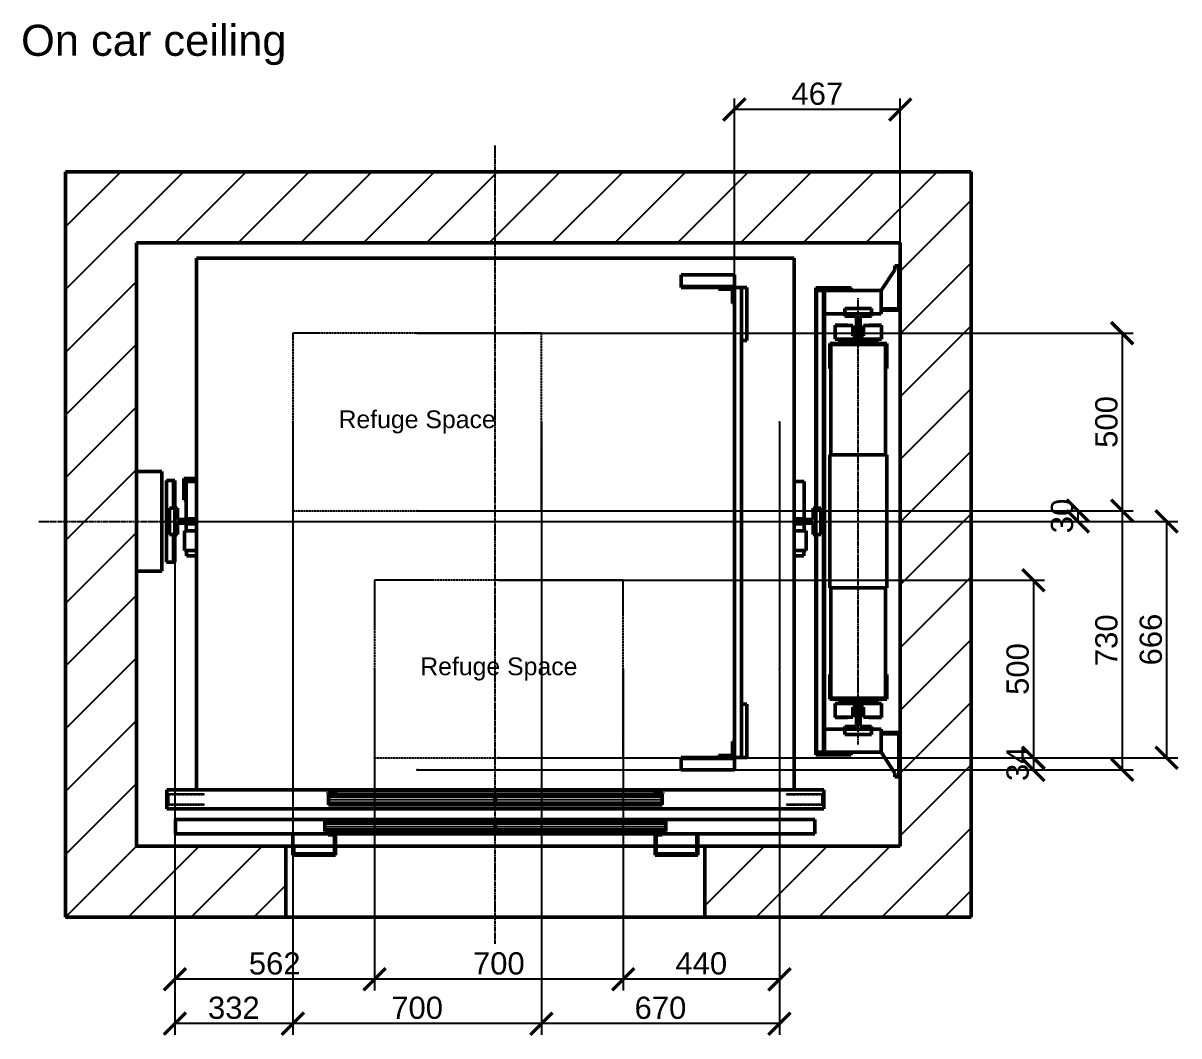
# Model space of a CAD drawing. Header units: millimetres. Extents: x -9546 to 173314, y -46180 to 27253.
# Drawn here: x 18538 to 21792, y -3 to 2850 of the extents above; entities that cross this region are included whole.
import ezdxf

# ---------------------------------------------------------------- set-up
doc = ezdxf.new("R2010")
doc.units = ezdxf.units.MM
doc.linetypes.add('AM_ISO02W050', pattern=[7.5, 6, -1.5])
doc.linetypes.add('AM_ISO08W050', pattern=[18, 12, -1.5, 3, -1.5])
for name, color, linetype, lineweight in [('AM_0', 7, 'Continuous', 50), ('AM_5', 3, 'Continuous', 25), ('AM_8', 1, 'Continuous', 25), ('LDCar-AM_0', 7, 'Continuous', 50), ('LDCar-AM_3', 6, 'AM_ISO02W050', 25), ('LDCar-AM_7', 4, 'AM_ISO08W050', 25), ('LDCar-AM_8', 1, 'Continuous', 25), ('LDCarFrame-AM_0', 7, 'Continuous', 50), ('LDGuides-AM_0', 7, 'Continuous', 50), ('LDRailBrackets-AM_0', 7, 'Continuous', 50), ('LDRefugeSpace-AM_0', 7, 'Continuous', 50), ('LDRefugeSpace-AM_3', 6, 'AM_ISO02W050', 25), ('LDShaft-AM_0', 7, 'Continuous', 50), ('LDShaft-AM_5', 3, 'Continuous', 25), ('LDShaft-AM_7', 4, 'AM_ISO08W050', 25)]:
    doc.layers.add(name, color=color, linetype=linetype, lineweight=lineweight)
doc.styles.add('LD', font='ARIALUNI.ttf')
doc.dimstyles.new('LIFT', dxfattribs={"dimtxt": 2.5, "dimasz": 2.5, "dimexe": 1.25, "dimexo": 0, "dimgap": 0.5, "dimtad": 1, "dimdec": 0, "dimzin": 1, "dimdsep": 46, "dimtxsty": 'LD', "dimblk": 'ARCHTICK', "dimcen": 0, "dimdle": 1, "dimclrd": 3, "dimclre": 3, "dimclrt": 4, "dimadec": 0, "dimazin": 0, "dimtp": 0.1, "dimtm": 0.1, "dimtfac": 0.71, "dimtdec": 0, "dimtix": 1, "dimtmove": 0, "dimatfit": 3, "dimfxl": 1, "dimtolj": 1, "dimarcsym": 0})

# ---------------------------------------------------------------- blocks, each defined once
blk = doc.blocks.new('LD_20260309153702_000000D4')
at = {"layer": 'AM_8'}
for p, q in [((-200, 1567.8), (132.2, 1900)), ((-200, 1744.5), (-44.5, 1900)), ((109, 1700), (309, 1900)), ((285.8, 1700), (485.8, 1900)), ((462.6, 1700), (662.6, 1900)), ((639.3, 1700), (839.3, 1900)), ((816.1, 1700), (1016.1, 1900)), ((992.9, 1700), (1192.9, 1900)), ((1169.7, 1700), (1369.7, 1900)), ((1346.4, 1700), (1546.4, 1900)), ((1523.2, 1700), (1723.2, 1900)), ((1700, 1700), (1900, 1900)), ((1876.8, 1700), (2076.8, 1900)), ((2053.6, 1700), (2253.6, 1900)), ((2150, 1619.7), (2350, 1819.7)), ((2150, 1442.9), (2350, 1642.9)), ((-200, 1391), (0, 1591)), ((2150, 1266.1), (2350, 1466.1)), ((-200, 1214.2), (0, 1414.2)), ((2150, 1089.3), (2350, 1289.3)), ((-200, 1037.4), (0, 1237.4)), ((2150, 912.6), (2350, 1112.6)), ((-200, 860.7), (0, 1060.7)), ((2150, 735.8), (2350, 935.8)), ((-200, 683.9), (0, 883.9)), ((2150, 559), (2350, 759)), ((-200, 507.1), (0, 707.1)), ((2150, 382.2), (2350, 582.2)), ((-200, 330.3), (0, 530.3)), ((2150, 205.5), (2350, 405.5)), ((-200, 153.6), (0, 353.6)), ((2150, 28.7), (2350, 228.7)), ((-200, -23.2), (0, 176.8)), ((2098.1, -200), (2350, 51.9)), ((-200, -200), (0, 0)), ((-23.2, -200), (176.8, 0)), ((153.6, -200), (353.6, 0)), ((1600, -167.8), (1767.8, 0)), ((1744.5, -200), (1944.5, 0)), ((1921.3, -200), (2121.3, 0)), ((330.3, -200), (420, -110.3)), ((2274.9, -200), (2350, -124.9))]:
    blk.add_line(p, q, dxfattribs=at)
blk = doc.blocks.new('LD_20260309153702_000000D5')
at = {"layer": 'LDShaft-AM_0'}
for p, q in [((0, 1900), (-200, 1900)), ((-200, 1900), (-200, -200)), ((2150, 1900), (0, 1900)), ((2350, 1900), (2150, 1900)), ((2350, -200), (2350, 1900)), ((0, 1700), (0, 1055)), ((0, 0), (0, 1700)), ((0, 1700), (2150, 1700)), ((2150, 1635), (2150, 1700)), ((2150, 1700), (2150, 0)), ((2150, 320), (2150, 1510)), ((0, 775), (0, 0)), ((2150, 0), (2150, 195)), ((0, 0), (440, 0)), ((420, 0), (0, 0)), ((420, -200), (420, 0)), ((1580, 0), (2150, 0)), ((2150, 0), (1600, 0)), ((1600, 0), (1600, -200)), ((-200, -200), (0, -200)), ((0, -200), (420, -200)), ((1600, -200), (2150, -200)), ((2150, -200), (2350, -200))]:
    blk.add_line(p, q, dxfattribs=at)
blk = doc.blocks.new('LD_20260309153702_000000D8')
at = {"layer": 'LDShaft-AM_0'}
for p, q in [((420, 0), (420, -80)), ((440, 0), (420, 0)), ((557, 0), (443, 0)), ((1460, 0), (560, 0)), ((1577, 0), (1463, 0)), ((1600, 0), (1580, 0)), ((1600, -80), (1600, 0)), ((420, -80), (420, -200)), ((1600, -200), (1600, -80)), ((420, -200), (1600, -200))]:
    blk.add_line(p, q, dxfattribs=at)
blk = doc.blocks.new('LD_20260309153702_000000D9')
at = {"layer": 'LDCar-AM_0'}
for p, q in [((900, 100), (-900, 100)), ((-900, 100), (-900, 60)), ((900, 60), (900, 100)), ((-1.05, 95), (-479.95, 95)), ((-479.95, 95), (-479.95, 66.5)), ((-479.95, 66.5), (-1.05, 66.5)), ((-1.05, 66.5), (-1.05, 95)), ((479.95, 95), (1.05, 95)), ((1.05, 95), (1.05, 66.5)), ((1.05, 66.5), (479.95, 66.5)), ((479.95, 66.5), (479.95, 95)), ((-900, 60), (900, 60)), ((-570, 60), (-570, 30)), ((-470, 60), (-570, 60)), ((-450, 60), (-470, 60)), ((-470, 60), (-470, 57)), ((-470, 57), (-453, 57)), ((-453, 57), (-453, 3)), ((-450, 0), (-450, 60)), ((450, 60), (-450, 60)), ((450, 60), (450, 0)), ((470, 60), (450, 60)), ((453, 3), (453, 57)), ((453, 57), (470, 57)), ((470, 57), (470, 60)), ((567, 60), (470, 60)), ((567, 60), (567, 30)), ((570, 60), (567, 60)), ((570, 30), (570, 60)), ((-567, 30), (-570, 30)), ((-570, 30), (-570, 0)), ((-570, 0), (-450, 0)), ((-567, 3), (-567, 30)), ((-453, 3), (-567, 3)), ((450, 0), (570, 0)), ((567, 3), (453, 3)), ((570, 30), (567, 30)), ((567, 30), (567, 3)), ((570, 0), (570, 30))]:
    blk.add_line(p, q, dxfattribs=at)
at = {"layer": 'LDCar-AM_8'}
for p, q in [((-480, 87.875), (-1, 87.875)), ((-480, 80.75), (-1, 80.75)), ((-480, 73.625), (-1, 73.625)), ((1, 87.875), (480, 87.875)), ((1, 80.75), (480, 80.75)), ((1, 73.625), (480, 73.625))]:
    blk.add_line(p, q, dxfattribs=at)
blk = doc.blocks.new('LD_20260309153702_000000DA')
at = {"layer": 'LDCar-AM_0'}
for p, q in [((-453, -763.5), (-471.5, -763.5)), ((-471.5, -763.5), (-471.5, -766.5)), ((-471.5, -766.5), (-450, -766.5)), ((-453, -756), (-453, -763.5)), ((-450, -766.5), (-450, -756)), ((-450, -757.5), (450, -757.5)), ((450, -756), (450, -766.5)), ((450, -766.5), (471.5, -766.5)), ((453, -763.5), (453, -756)), ((471.5, -763.5), (453, -763.5)), ((471.5, -766.5), (471.5, -763.5))]:
    blk.add_line(p, q, dxfattribs=at)
blk = doc.blocks.new('LD_20260309153702_000000E9')
at = {"layer": 'LDRefugeSpace-AM_0'}
for p, q in [((1323.25, 1394), (1323.25, 1362)), ((1473.25, 1394), (1323.25, 1394)), ((1473.25, 1362), (1473.25, 1394)), ((1323.25, 1362), (1323.25, 1359)), ((1473.25, 1362), (1323.25, 1362)), ((1323.25, 1362), (1473.25, 1362)), ((1323.25, 1359), (1473.25, 1359)), ((1428.25, 1359), (1428.25, 1354)), ((1473.25, 1359), (1428.25, 1359)), ((1428.25, 1354), (1468.25, 1354)), ((1468.25, 1354), (1468.25, 1314)), ((1473.25, 1359), (1473.25, 1362)), ((1473.25, 1314), (1473.25, 1359)), ((1493.25, 1359), (1473.25, 1359)), ((1473.25, 1359), (1473.25, 35)), ((1508.25, 1359), (1493.25, 1359)), ((1493.25, 35), (1493.25, 1359)), ((1508.25, 1209), (1508.25, 1359)), ((1468.25, 1314), (1473.25, 1314)), ((1493.25, 1209), (1508.25, 1209)), ((1508.25, 185), (1493.25, 185)), ((1508.25, 35), (1508.25, 185)), ((1473.25, 80), (1468.25, 80)), ((1468.25, 80), (1468.25, 40)), ((1473.25, 35), (1473.25, 80)), ((1473.25, 35), (1323.25, 35)), ((1323.25, 35), (1323.25, 32)), ((1468.25, 40), (1428.25, 40)), ((1428.25, 40), (1428.25, 35)), ((1428.25, 35), (1473.25, 35)), ((1473.25, 32), (1473.25, 35)), ((1473.25, 35), (1493.25, 35)), ((1493.25, 35), (1508.25, 35)), ((1323.25, 32), (1473.25, 32)), ((1473.25, 32), (1323.25, 32)), ((1323.25, 32), (1323.25, 0)), ((1323.25, 0), (1473.25, 0)), ((1473.25, 0), (1473.25, 32))]:
    blk.add_line(p, q, dxfattribs=at)
blk = doc.blocks.new('LD_20260309153702_000000ED')
at = {"layer": 'LDCar-AM_7'}
blk.add_line((-946, 0), (946, 0), dxfattribs=at)
blk = doc.blocks.new('LD_20260309153702_000000EF')
at = {"layer": 'LDGuides-AM_0'}
for p, q in [((-24, 37.5), (-31, 37.5)), ((-31, 37.5), (-31, -37.5)), ((-24, 5), (-24, 37.5)), ((30, 5), (-24, 5)), ((-24, -5), (30, -5)), ((-24, -37.5), (-24, -5)), ((-31, -37.5), (-24, -37.5))]:
    blk.add_line(p, q, dxfattribs=at)
blk = doc.blocks.new('LD_20260309153702_000000F0')
at = {"layer": 'AM_0'}
for p, q in [((0, 37.5), (-15, 37.5)), ((-15, 37.5), (-15, -37.5)), ((0, -37.5), (0, 37.5)), ((-15, -37.5), (0, -37.5))]:
    blk.add_line(p, q, dxfattribs=at)
blk = doc.blocks.new('LD_20260309153702_000000F1')
at = {"layer": 'LDCarFrame-AM_0'}
for p, q in [((-841, 121), (-876.5, 121)), ((-876.5, 121), (-876.5, 61)), ((-872.5, 117), (-841, 117)), ((-872.5, 61), (-872.5, 117)), ((-841, 112), (-870, 112)), ((-870, 112), (-870, 108)), ((-870, 108), (-870, 96.6)), ((870, 112), (841, 112)), ((870, 108), (870, 112)), ((870, 96.6), (870, 108)), ((-870, 76.5), (-872.5, 76.5)), ((-870, 96.6), (-870, 79.6)), ((-870, 79.6), (-870, 59.5)), ((-870, 61.5), (-870, 76.5)), ((870, 79.6), (870, 96.6)), ((870, 59.5), (870, 79.6)), ((-876.5, 61), (-872.5, 61)), ((-872.5, 61.5), (-870, 61.5)), ((-870, 59.5), (-870, 39.4)), ((-870, 39.4), (-870, 22.4)), ((870, 39.4), (870, 59.5)), ((870, 22.4), (870, 39.4)), ((-870, 22.4), (-870, 11)), ((-870, 11), (-870, 7)), ((-870, 7), (-841, 7)), ((841, 7), (870, 7)), ((870, 11), (870, 22.4)), ((870, 7), (870, 11)), ((-873.5, -27), (-875, -27)), ((-875, -27), (-875, -82.5)), ((-869.1, -27), (-873.5, -27)), ((-841, -7), (-870, -7)), ((-870, -7), (-870, -27)), ((-870, -27), (-841, -27)), ((-862.7, -27), (-869.1, -27)), ((-855, -27), (-862.7, -27)), ((-847.3, -27), (-855, -27)), ((-841, -27), (-847.3, -27)), ((870, -7), (841, -7)), ((841, -27), (870, -27)), ((847.3, -27), (841, -27)), ((855, -27), (847.3, -27)), ((862.7, -27), (855, -27)), ((869.1, -27), (862.7, -27)), ((873.5, -27), (869.1, -27)), ((870, -27), (870, -7)), ((875, -27), (873.5, -27)), ((875, -82.5), (875, -27)), ((-875, -82.5), (-873.5, -82.5)), ((-873.5, -82.5), (-869.1, -82.5)), ((-869.1, -82.5), (-862.7, -82.5)), ((-841, -82.5), (-869, -82.5)), ((-869, -82.5), (-869, -97.5)), ((-869, -97.5), (-841, -97.5)), ((-862.7, -82.5), (-855, -82.5)), ((-855, -82.5), (-847.3, -82.5)), ((-847.3, -82.5), (-841, -82.5)), ((869, -82.5), (841, -82.5)), ((841, -82.5), (847.3, -82.5)), ((841, -97.5), (869, -97.5)), ((847.3, -82.5), (855, -82.5)), ((855, -82.5), (862.7, -82.5)), ((862.7, -82.5), (869.1, -82.5)), ((869, -97.5), (869, -82.5)), ((869.1, -82.5), (873.5, -82.5)), ((873.5, -82.5), (875, -82.5))]:
    blk.add_line(p, q, dxfattribs=at)
blk = doc.blocks.new('LD_20260309153702_000000F3')
at = {"layer": 'LDGuides-AM_0'}
for p, q in [((31, 37.5), (24, 37.5)), ((24, 37.5), (24, 5)), ((31, -37.5), (31, 37.5)), ((24, 5), (-30, 5)), ((-30, -5), (24, -5)), ((24, -5), (24, -37.5)), ((24, -37.5), (31, -37.5))]:
    blk.add_line(p, q, dxfattribs=at)
blk = doc.blocks.new('LD_20260309153702_000000F4')
at = {"layer": 'AM_0'}
for p, q in [((15, 37.5), (0, 37.5)), ((0, 37.5), (0, -37.5)), ((15, -37.5), (15, 37.5)), ((0, -37.5), (15, -37.5))]:
    blk.add_line(p, q, dxfattribs=at)
blk = doc.blocks.new('LD_20260309153702_000000F5')
at = {"layer": 'LDCarFrame-AM_0'}
for p, q in [((1, 6), (20.5, 6)), ((20.5, 6), (20.5, 7)), ((20.5, -6), (1, -6)), ((20.5, -7), (20.5, -6))]:
    blk.add_line(p, q, dxfattribs=at)
blk = doc.blocks.new('LD_20260309153702_000000F6')
at = {"layer": 'LDCarFrame-AM_0'}
for p, q in [((-20.5, 7), (-20.5, 6)), ((-20.5, 6), (-1, 6)), ((-1, -6), (-20.5, -6)), ((-20.5, -6), (-20.5, -7))]:
    blk.add_line(p, q, dxfattribs=at)
blk = doc.blocks.new('LD_20260309153702_000000F7')
at = {"layer": 'LDRefugeSpace-AM_3'}
for p, q in [((-350, 250), (-350, -250)), ((350, 250), (-350, 250)), ((350, -250), (350, 250)), ((-350, -250), (350, -250))]:
    blk.add_line(p, q, dxfattribs=at)
blk = doc.blocks.new('LD_20260309153702_000000F8')
at = {"layer": 'LDCarFrame-AM_0'}
for p, q in [((-841, 741), (-841, -756)), ((841, 741), (-841, 741)), ((841, -756), (841, 741)), ((-841, -756), (841, -756))]:
    blk.add_line(p, q, dxfattribs=at)
blk = doc.blocks.new('LD_20260309153702_000000F9')
at = {"layer": 'LDRefugeSpace-AM_3'}
for p, q in [((-350, 250), (-350, -250)), ((350, 250), (-350, 250)), ((350, -250), (350, 250)), ((-350, -250), (350, -250))]:
    blk.add_line(p, q, dxfattribs=at)
blk = doc.blocks.new('LD_20260309153702_000000FA')
at = {"layer": 'LDCar-AM_0'}
for p, q in [((-453, 54), (-925, 54)), ((-925, 54), (-925, 0)), ((-1.05, 41.5), (-469.95, 41.5)), ((-469.95, 41.5), (-469.95, 11.5)), ((-1.05, 11.5), (-1.05, 41.5)), ((469.95, 41.5), (1.05, 41.5)), ((1.05, 41.5), (1.05, 11.5)), ((925, 54), (453, 54)), ((469.95, 11.5), (469.95, 41.5)), ((925, 0), (925, 54)), ((-925, 0), (925, 0)), ((-469.95, 11.5), (-1.05, 11.5)), ((1.05, 11.5), (469.95, 11.5))]:
    blk.add_line(p, q, dxfattribs=at)
at = {"layer": 'LDCar-AM_3'}
for p, q in [((-820, 41.5), (-920, 41.5)), ((-920, 41.5), (-920, 11.5)), ((-919, 40.5), (-820, 40.5)), ((-919, 12.5), (-919, 40.5)), ((-820, 40.5), (-820, 41.5)), ((920, 41.5), (820, 41.5)), ((820, 41.5), (820, 40.5)), ((820, 40.5), (919, 40.5)), ((919, 40.5), (919, 12.5)), ((920, 11.5), (920, 41.5)), ((-920, 11.5), (-820, 11.5)), ((-820, 12.5), (-919, 12.5)), ((-820, 11.5), (-820, 12.5)), ((919, 12.5), (820, 12.5)), ((820, 12.5), (820, 11.5)), ((820, 11.5), (920, 11.5))]:
    blk.add_line(p, q, dxfattribs=at)
at = {"layer": 'LDCar-AM_8'}
for p, q in [((-470, 34), (-1, 34)), ((1, 34), (470, 34)), ((-470, 26.5), (-1, 26.5)), ((-470, 19), (-1, 19)), ((1, 26.5), (470, 26.5)), ((1, 19), (470, 19))]:
    blk.add_line(p, q, dxfattribs=at)
blk = doc.blocks.new('LD_20260309153702_000000FD')
at = {"layer": 'LDRailBrackets-AM_0'}
for p, q in [((71, 140), (0, 140)), ((0, 140), (0, -140)), ((71, -140), (71, 140)), ((104, 115), (84, 115)), ((84, 115), (84, -115)), ((104, 37.5), (104, 115)), ((108, 115), (104, 115)), ((104, 115), (104, 37.5)), ((108, 37.5), (108, 115)), ((104, -115), (104, -37.5)), ((104, -37.5), (104, -115)), ((108, -115), (108, -37.5)), ((84, -115), (104, -115)), ((104, -115), (108, -115)), ((0, -140), (71, -140))]:
    blk.add_line(p, q, dxfattribs=at)
blk = doc.blocks.new('LD_20260309153702_000000FE')
at = {"layer": 'LDShaft-AM_7'}
for p, q in [((0, -1190), (0, 1060)), ((-1285, 0), (1415, 0))]:
    blk.add_line(p, q, dxfattribs=at)
blk = doc.blocks.new('LD_20260309153702_00000100')
at = {"layer": 'LDCar-AM_0'}
for p, q in [((100, 658), (0, 658)), ((0, 658), (0, 37.5)), ((2, 656), (100, 656)), ((2, 37.5), (2, 656)), ((100, 656), (100, 658)), ((0, -37.5), (0, -658)), ((2, -656), (2, -37.5)), ((0, -658), (100, -658)), ((100, -656), (2, -656)), ((100, -658), (100, -656))]:
    blk.add_line(p, q, dxfattribs=at)
blk = doc.blocks.new('LD_20260309153702_00000102')
at = {"layer": 'LDRailBrackets-AM_0'}
for p, q in [((-4, 720), (-15, 720)), ((-15, 720), (-15, 709)), ((0, 720), (-4, 720)), ((-4, 720), (-4, 595)), ((-4, 595), (-4, 720)), ((0, 595), (0, 720)), ((-15, 709), (-54, 650)), ((-216, 650), (-236, 650)), ((-216, -650), (-216, 650)), ((-213, 650), (-216, 650)), ((-216, 650), (-216, -650)), ((-54, 650), (-213, 650)), ((-213, -650), (-213, 650)), ((-54, 585), (-54, 650)), ((-4, 599), (-54, 599)), ((-54, 595), (-4, 595)), ((-54, 595), (-4, 595)), ((-4, 595), (-4, 599)), ((-4, 595), (0, 595)), ((-213, 585), (-155.5, 585)), ((-80.5, 585), (-54, 585)), ((-155.5, -585), (-213, -585)), ((-54, -585), (-80.5, -585)), ((-54, -650), (-54, -585)), ((-4, -595), (-54, -595)), ((-4, -595), (-54, -595)), ((-54, -599), (-4, -599)), ((0, -595), (-4, -595)), ((-4, -595), (-4, -720)), ((-4, -720), (-4, -595)), ((-4, -599), (-4, -595)), ((0, -720), (0, -595)), ((-236, -650), (-216, -650)), ((-216, -650), (-213, -650)), ((-213, -650), (-54, -650)), ((-54, -650), (-15, -709)), ((-15, -709), (-15, -720)), ((-15, -720), (-4, -720)), ((-4, -720), (0, -720))]:
    blk.add_line(p, q, dxfattribs=at)
blk = doc.blocks.new('LD_20260309153702_00000103')
at = {"layer": 'LDCar-AM_0'}
for p, q in [((-80, 501), (-80, 431)), ((80, 501), (-80, 501)), ((-77, 431), (-77, 498)), ((-77, 498), (77, 498)), ((77, 498), (-77, 498)), ((-77, 498), (-77, 187.5)), ((77, 498), (77, 431)), ((77, 187.5), (77, 498)), ((80, 431), (80, 501)), ((-80, 431), (-77, 431)), ((77, 431), (80, 431)), ((80, 187.5), (-80, 187.5)), ((-80, 187.5), (-80, -187.5)), ((80, -187.5), (80, 187.5)), ((-80, -187.5), (80, -187.5)), ((-77, -187.5), (-77, -498)), ((77, -498), (77, -187.5)), ((-80, -431), (-80, -501)), ((-77, -431), (-80, -431)), ((-77, -498), (-77, -431)), ((77, -431), (77, -498)), ((80, -431), (77, -431)), ((80, -501), (80, -431)), ((-80, -501), (80, -501)), ((-77, -498), (77, -498)), ((77, -498), (-77, -498))]:
    blk.add_line(p, q, dxfattribs=at)
blk = doc.blocks.new('LD_20260309153702_00000105')
at = {"layer": 'LDCar-AM_7'}
blk.add_line((0, -629), (0, 629), dxfattribs=at)
blk = doc.blocks.new('LD_20260309153702_00000106')
at = {"layer": 'LDCarFrame-AM_0'}
for p, q in [((-65, 30), (-65, 29)), ((-30, 30), (-65, 30)), ((-15, 29), (-65, 29)), ((-65, 29), (-65, -10)), ((-30, 29), (-30, 30)), ((-15, 0), (-15, 29)), ((-15, 24), (-15, 0)), ((-6, 24), (-15, 24)), ((15, 0), (-15, 0)), ((-6, 0), (-6, 24)), ((6, 24), (6, 0)), ((15, 24), (6, 24)), ((65, 29), (15, 29)), ((15, 29), (15, 0)), ((15, 0), (15, 24)), ((65, 30), (30, 30)), ((30, 30), (30, 29)), ((65, 29), (65, 30)), ((65, -10), (65, 29)), ((-65, -10), (65, -10)), ((-52, -10), (-52, -14)), ((-52, -14), (52, -14)), ((52, -14), (52, -10))]:
    blk.add_line(p, q, dxfattribs=at)
blk = doc.blocks.new('LD_20260309153702_00000107')
at = {"layer": 'LDCarFrame-AM_0'}
for p, q in [((-52, 17.5), (-52, 14)), ((52, 17.5), (-52, 17.5)), ((52, 14), (52, 17.5))]:
    blk.add_line(p, q, dxfattribs=at)
blk = doc.blocks.new('LD_20260309153702_00000108')
at = {"layer": 'LDCarFrame-AM_0'}
for p, q in [((-65, 10), (-65, -29)), ((65, 10), (-65, 10)), ((52, 14), (-52, 14)), ((-52, 14), (-52, 10)), ((-15, -29), (-15, 0)), ((-15, 0), (15, 0)), ((15, -24), (15, 0)), ((15, 0), (15, -29)), ((52, 10), (52, 14)), ((65, -29), (65, 10)), ((-65, -29), (-65, -30)), ((-65, -29), (-15, -29)), ((-65, -30), (-30, -30)), ((-30, -30), (-30, -29)), ((-15, 0), (-15, -24)), ((-15, -24), (-6, -24)), ((-6, -24), (-6, 0)), ((6, 0), (6, -24)), ((6, -24), (15, -24)), ((15, -29), (65, -29)), ((30, -29), (30, -30)), ((30, -30), (65, -30)), ((65, -30), (65, -29))]:
    blk.add_line(p, q, dxfattribs=at)
blk = doc.blocks.new('LD_20260309153702_00000109')
at = {"layer": 'LDCarFrame-AM_0'}
for p, q in [((-52, -14), (-52, -17.5)), ((-52, -17.5), (52, -17.5)), ((52, -17.5), (52, -14))]:
    blk.add_line(p, q, dxfattribs=at)
blk = doc.blocks.new('LD_20260309153702_0000010B')
at = {"layer": 'LDGuides-AM_0'}
for p, q in [((37.5, 31), (-37.5, 31)), ((-37.5, 31), (-37.5, 24)), ((-37.5, 24), (-5, 24)), ((-5, 24), (-5, -31)), ((5, -31), (5, 24)), ((5, 24), (37.5, 24)), ((37.5, 24), (37.5, 31)), ((-5, -31), (5, -31))]:
    blk.add_line(p, q, dxfattribs=at)
blk = doc.blocks.new('LD_20260309153702_0000010C')
at = {"layer": 'AM_0'}
for p, q in [((37.5, 15), (-37.5, 15)), ((-37.5, 15), (-37.5, 0)), ((-37.5, 0), (37.5, 0)), ((37.5, 0), (37.5, 15))]:
    blk.add_line(p, q, dxfattribs=at)
blk = doc.blocks.new('LD_20260309153702_0000010E')
at = {"layer": 'LDGuides-AM_0'}
for p, q in [((5, 31), (-5, 31)), ((-5, 31), (-5, -24)), ((5, -24), (5, 31)), ((-5, -24), (-37.5, -24)), ((-37.5, -24), (-37.5, -31)), ((-37.5, -31), (37.5, -31)), ((37.5, -24), (5, -24)), ((37.5, -31), (37.5, -24))]:
    blk.add_line(p, q, dxfattribs=at)
blk = doc.blocks.new('LD_20260309153702_0000010F')
at = {"layer": 'AM_0'}
for p, q in [((-37.5, 0), (-37.5, -15)), ((37.5, 0), (-37.5, 0)), ((37.5, -15), (37.5, 0)), ((-37.5, -15), (37.5, -15))]:
    blk.add_line(p, q, dxfattribs=at)
blk = doc.blocks.new('_ArchTick')
at = {"color": 0, "linetype": 'ByBlock', "const_width": 0.15}
blk.add_lwpolyline([(-0.5, -0.5), (0.5, 0.5)], dxfattribs=at)
blk = doc.blocks.new('*D511')
at = {"layer": 'LDShaft-AM_5', "color": 3, "transparency": 16777216}
for p, q in [((19297.2, 1726.2), (19297.2, 0)), ((19997.2, 1726.2), (19997.2, 0)), ((19997.2, 31.2), (19297.2, 31.2))]:
    blk.add_line(p, q, dxfattribs=at)
for p in [(19297.2, 1726), (19997.2, 1726)]:
    blk.add_point(p, dxfattribs=at)
at = {"layer": 'LDShaft-AM_5', "color": 3, "transparency": 16777216, "xscale": 62.5, "yscale": 62.5, "zscale": 62.5, "rotation": 180}
blk.add_blockref('_ArchTick', (19297.2, 31.2), dxfattribs=at)
at = {"layer": 'LDShaft-AM_5', "color": 3, "transparency": 16777216, "xscale": 62.5, "yscale": 62.5, "zscale": 62.5}
blk.add_blockref('_ArchTick', (19997.2, 31.2), dxfattribs=at)
at = {"layer": 'LDShaft-AM_5', "color": 4, "transparency": 16777216, "insert": (19647.2, 43.8), "char_height": 62.5, "attachment_point": 8, "style": 'LD'}
blk.add_mtext('700', dxfattribs=at)
blk = doc.blocks.new('*D512')
at = {"layer": 'AM_5', "color": 3, "transparency": 16777216}
for p, q in [((18965.2, 1446.2), (18965.2, 125)), ((19527.2, 780.2), (19527.2, 125)), ((19527.2, 156.2), (18965.2, 156.2))]:
    blk.add_line(p, q, dxfattribs=at)
for p in [(18965.2, 1446), (19527.2, 780)]:
    blk.add_point(p, dxfattribs=at)
at = {"layer": 'AM_5', "color": 3, "transparency": 16777216, "xscale": 62.5, "yscale": 62.5, "zscale": 62.5, "rotation": 180}
blk.add_blockref('_ArchTick', (18965.2, 156.2), dxfattribs=at)
at = {"layer": 'AM_5', "color": 3, "transparency": 16777216, "xscale": 62.5, "yscale": 62.5, "zscale": 62.5}
blk.add_blockref('_ArchTick', (19527.2, 156.2), dxfattribs=at)
at = {"layer": 'AM_5', "color": 4, "transparency": 16777216, "insert": (19246.2, 168.8), "char_height": 62.5, "attachment_point": 8, "style": 'LD'}
blk.add_mtext('562', dxfattribs=at)
blk = doc.blocks.new('*D513')
at = {"layer": 'AM_5', "color": 3, "transparency": 16777216}
for p, q in [((19297.2, 1476.2), (19297.2, 0)), ((18965.2, 1446.2), (18965.2, 0)), ((19297.2, 31.2), (18965.2, 31.2))]:
    blk.add_line(p, q, dxfattribs=at)
for p in [(19297.2, 1476), (18965.2, 1446)]:
    blk.add_point(p, dxfattribs=at)
at = {"layer": 'AM_5', "color": 3, "transparency": 16777216, "xscale": 62.5, "yscale": 62.5, "zscale": 62.5, "rotation": 180}
blk.add_blockref('_ArchTick', (18965.2, 31.2), dxfattribs=at)
at = {"layer": 'AM_5', "color": 3, "transparency": 16777216, "xscale": 62.5, "yscale": 62.5, "zscale": 62.5}
blk.add_blockref('_ArchTick', (19297.2, 31.2), dxfattribs=at)
at = {"layer": 'AM_5', "color": 4, "transparency": 16777216, "insert": (19131.2, 43.8), "char_height": 62.5, "attachment_point": 8, "style": 'LD'}
blk.add_mtext('332', dxfattribs=at)
blk = doc.blocks.new('*D514')
at = {"layer": 'LDShaft-AM_5', "color": 3, "transparency": 16777216}
for p, q in [((20227.2, 1030.2), (20227.2, 125)), ((20667.2, 1030.2), (20667.2, 125)), ((20667.2, 156.2), (20227.2, 156.2))]:
    blk.add_line(p, q, dxfattribs=at)
for p in [(20227.2, 1030), (20667.2, 1030)]:
    blk.add_point(p, dxfattribs=at)
at = {"layer": 'LDShaft-AM_5', "color": 3, "transparency": 16777216, "xscale": 62.5, "yscale": 62.5, "zscale": 62.5, "rotation": 180}
blk.add_blockref('_ArchTick', (20227.2, 156.2), dxfattribs=at)
at = {"layer": 'LDShaft-AM_5', "color": 3, "transparency": 16777216, "xscale": 62.5, "yscale": 62.5, "zscale": 62.5}
blk.add_blockref('_ArchTick', (20667.2, 156.2), dxfattribs=at)
at = {"layer": 'LDShaft-AM_5', "color": 4, "transparency": 16777216, "insert": (20447.2, 168.8), "char_height": 62.5, "attachment_point": 8, "style": 'LD'}
blk.add_mtext('440', dxfattribs=at)
blk = doc.blocks.new('*D515')
at = {"layer": 'AM_5', "color": 3, "transparency": 16777216}
for p, q in [((20540.4, 1446.2), (20540.4, 2637.5)), ((21007.2, 2231.2), (21007.2, 2637.5)), ((21007.2, 2606.2), (20540.4, 2606.2))]:
    blk.add_line(p, q, dxfattribs=at)
for p in [(21007.2, 2231.5), (20540.4, 1446.5)]:
    blk.add_point(p, dxfattribs=at)
at = {"layer": 'AM_5', "color": 3, "transparency": 16777216, "xscale": 62.5, "yscale": 62.5, "zscale": 62.5, "rotation": 180}
blk.add_blockref('_ArchTick', (20540.4, 2606.2), dxfattribs=at)
at = {"layer": 'AM_5', "color": 3, "transparency": 16777216, "xscale": 62.5, "yscale": 62.5, "zscale": 62.5}
blk.add_blockref('_ArchTick', (21007.2, 2606.2), dxfattribs=at)
at = {"layer": 'AM_5', "color": 4, "transparency": 16777216, "insert": (20773.8, 2618.8), "char_height": 62.5, "attachment_point": 8, "style": 'LD'}
blk.add_mtext('467', dxfattribs=at)
blk = doc.blocks.new('*D516')
at = {"layer": 'LDShaft-AM_5', "color": 3, "transparency": 16777216}
for p, q in [((19877.2, 780.2), (21413.4, 780.2)), ((21382.2, 780.2), (21382.2, 746.2)), ((19877.2, 746.2), (21413.4, 746.2))]:
    blk.add_line(p, q, dxfattribs=at)
for p in [(19877.4, 780.2), (19877.4, 746.2)]:
    blk.add_point(p, dxfattribs=at)
at = {"layer": 'LDShaft-AM_5', "color": 3, "transparency": 16777216, "xscale": 62.5, "yscale": 62.5, "zscale": 62.5, "rotation": 90}
blk.add_blockref('_ArchTick', (21382.2, 746.2), dxfattribs=at)
at = {"layer": 'LDShaft-AM_5', "color": 4, "transparency": 16777216, "insert": (21369.7, 763.2), "char_height": 62.5, "attachment_point": 8, "rotation": 90, "style": 'LD'}
blk.add_mtext('34', dxfattribs=at)
blk = doc.blocks.new('_NONE')
blk = doc.blocks.new('*D517')
at = {"layer": 'AM_5', "color": 3, "transparency": 16777216}
for p, q in [((18965.2, 1446.2), (21788.4, 1446.2)), ((21757.2, 1446.2), (21757.2, 780.2)), ((20227.2, 780.2), (21788.4, 780.2))]:
    blk.add_line(p, q, dxfattribs=at)
for p in [(18965.4, 1446.2), (20227.4, 780.2)]:
    blk.add_point(p, dxfattribs=at)
at = {"layer": 'AM_5', "color": 3, "transparency": 16777216, "xscale": 62.5, "yscale": 62.5, "zscale": 62.5}
for p, rotation in [((21757.2, 1446.2), 90), ((21757.2, 780.2), 270)]:
    blk.add_blockref('_ArchTick', p, dxfattribs=dict(at, rotation=rotation))
at = {"layer": 'AM_5', "color": 4, "transparency": 16777216, "insert": (21744.7, 1113.2), "char_height": 62.5, "attachment_point": 8, "rotation": 90, "style": 'LD'}
blk.add_mtext('666', dxfattribs=at)
blk = doc.blocks.new('*D518')
at = {"layer": 'LDShaft-AM_5', "color": 3, "transparency": 16777216}
for p, q in [((19527.2, 1030.2), (19527.2, 125)), ((20227.2, 1030.2), (20227.2, 125)), ((20227.2, 156.2), (19527.2, 156.2))]:
    blk.add_line(p, q, dxfattribs=at)
for p in [(19527.2, 1030), (20227.2, 1030)]:
    blk.add_point(p, dxfattribs=at)
at = {"layer": 'LDShaft-AM_5', "color": 3, "transparency": 16777216, "xscale": 62.5, "yscale": 62.5, "zscale": 62.5, "rotation": 180}
blk.add_blockref('_ArchTick', (19527.2, 156.2), dxfattribs=at)
at = {"layer": 'LDShaft-AM_5', "color": 3, "transparency": 16777216, "xscale": 62.5, "yscale": 62.5, "zscale": 62.5}
blk.add_blockref('_ArchTick', (20227.2, 156.2), dxfattribs=at)
at = {"layer": 'LDShaft-AM_5', "color": 4, "transparency": 16777216, "insert": (19877.2, 168.8), "char_height": 62.5, "attachment_point": 8, "style": 'LD'}
blk.add_mtext('700', dxfattribs=at)
blk = doc.blocks.new('*D519')
at = {"layer": 'LDShaft-AM_5', "color": 3, "transparency": 16777216}
for p, q in [((19997.2, 1726.2), (19997.2, 0)), ((20667.2, 1726.2), (20667.2, 0)), ((20667.2, 31.2), (19997.2, 31.2))]:
    blk.add_line(p, q, dxfattribs=at)
for p in [(19997.2, 1726), (20667.2, 1726)]:
    blk.add_point(p, dxfattribs=at)
at = {"layer": 'LDShaft-AM_5', "color": 3, "transparency": 16777216, "xscale": 62.5, "yscale": 62.5, "zscale": 62.5, "rotation": 180}
blk.add_blockref('_ArchTick', (19997.2, 31.2), dxfattribs=at)
at = {"layer": 'LDShaft-AM_5', "color": 3, "transparency": 16777216, "xscale": 62.5, "yscale": 62.5, "zscale": 62.5}
blk.add_blockref('_ArchTick', (20667.2, 31.2), dxfattribs=at)
at = {"layer": 'LDShaft-AM_5', "color": 4, "transparency": 16777216, "insert": (20332.2, 43.8), "char_height": 62.5, "attachment_point": 8, "style": 'LD'}
blk.add_mtext('670', dxfattribs=at)
blk = doc.blocks.new('*D520')
at = {"layer": 'AM_5', "color": 3, "transparency": 16777216}
for p, q in [((19997.2, 1476.2), (21538.4, 1476.2)), ((21507.2, 1476.2), (21507.2, 1446.2)), ((18965.2, 1446.2), (21538.4, 1446.2))]:
    blk.add_line(p, q, dxfattribs=at)
for p in [(19997.4, 1476.2), (18965.4, 1446.2)]:
    blk.add_point(p, dxfattribs=at)
at = {"layer": 'AM_5', "color": 3, "transparency": 16777216, "xscale": 62.5, "yscale": 62.5, "zscale": 62.5}
for p, rotation in [((21507.2, 1476.2), 270), ((21507.2, 1446.2), 90)]:
    blk.add_blockref('_ArchTick', p, dxfattribs=dict(at, rotation=rotation))
at = {"layer": 'AM_5', "color": 4, "transparency": 16777216, "insert": (21494.7, 1461.2), "char_height": 62.5, "attachment_point": 8, "rotation": 90, "style": 'LD'}
blk.add_mtext('30', dxfattribs=at)
blk = doc.blocks.new('*D521')
at = {"layer": 'LDShaft-AM_5', "color": 3, "transparency": 16777216}
for p, q in [((19877.2, 1280.2), (21413.4, 1280.2)), ((21382.2, 1280.2), (21382.2, 780.2)), ((19877.2, 780.2), (21413.4, 780.2))]:
    blk.add_line(p, q, dxfattribs=at)
for p in [(19877.4, 1280.2), (19877.4, 780.2)]:
    blk.add_point(p, dxfattribs=at)
at = {"layer": 'LDShaft-AM_5', "color": 3, "transparency": 16777216, "xscale": 62.5, "yscale": 62.5, "zscale": 62.5}
for p, rotation in [((21382.2, 1280.2), 90), ((21382.2, 780.2), 270)]:
    blk.add_blockref('_ArchTick', p, dxfattribs=dict(at, rotation=rotation))
at = {"layer": 'LDShaft-AM_5', "color": 4, "transparency": 16777216, "insert": (21369.7, 1030.2), "char_height": 62.5, "attachment_point": 8, "rotation": 90, "style": 'LD'}
blk.add_mtext('500', dxfattribs=at)
blk = doc.blocks.new('*D522')
at = {"layer": 'LDShaft-AM_5', "color": 3, "transparency": 16777216}
for p, q in [((19647.2, 1476.2), (21663.4, 1476.2)), ((21632.2, 1476.2), (21632.2, 746.2)), ((19647.2, 746.2), (21663.4, 746.2))]:
    blk.add_line(p, q, dxfattribs=at)
for p in [(19647.4, 1476.2), (19647.4, 746.2)]:
    blk.add_point(p, dxfattribs=at)
at = {"layer": 'LDShaft-AM_5', "color": 3, "transparency": 16777216, "xscale": 62.5, "yscale": 62.5, "zscale": 62.5}
for p, rotation in [((21632.2, 1476.2), 90), ((21632.2, 746.2), 270)]:
    blk.add_blockref('_ArchTick', p, dxfattribs=dict(at, rotation=rotation))
at = {"layer": 'LDShaft-AM_5', "color": 4, "transparency": 16777216, "insert": (21619.7, 1111.2), "char_height": 62.5, "attachment_point": 8, "rotation": 90, "style": 'LD'}
blk.add_mtext('730', dxfattribs=at)
blk = doc.blocks.new('*D523')
at = {"layer": 'LDShaft-AM_5', "color": 3, "transparency": 16777216}
for p, q in [((19647.2, 1976.2), (21663.4, 1976.2)), ((21632.2, 1976.2), (21632.2, 1476.2)), ((19647.2, 1476.2), (21663.4, 1476.2))]:
    blk.add_line(p, q, dxfattribs=at)
for p in [(19647.4, 1976.2), (19647.4, 1476.2)]:
    blk.add_point(p, dxfattribs=at)
at = {"layer": 'LDShaft-AM_5', "color": 3, "transparency": 16777216, "xscale": 62.5, "yscale": 62.5, "zscale": 62.5}
for p, rotation in [((21632.2, 1976.2), 90), ((21632.2, 1476.2), 270)]:
    blk.add_blockref('_ArchTick', p, dxfattribs=dict(at, rotation=rotation))
at = {"layer": 'LDShaft-AM_5', "color": 4, "transparency": 16777216, "insert": (21619.7, 1726.2), "char_height": 62.5, "attachment_point": 8, "rotation": 90, "style": 'LD'}
blk.add_mtext('500', dxfattribs=at)

msp = doc.modelspace()

# ---------------------------------------------------------------- block references
for name, p in [('LD_20260309153702_000000FE', (19867.2, 1446.2)), ('LD_20260309153702_000000D4', (18857.2, 531.2)), ('LD_20260309153702_000000D5', (18857.2, 531.2)), ('LD_20260309153702_000000F8', (19867.2, 1446.2)), ('LD_20260309153702_00000102', (21007.2, 1446.2)), ('LD_20260309153702_000000E9', (19067.2, 746.2)), ('LD_20260309153702_00000100', (20769.2, 1446.2)), ('LD_20260309153702_00000105', (20889.2, 1446.2)), ('LD_20260309153702_0000010C', (20889.2, 2031.2)), ('LD_20260309153702_0000010B', (20889.2, 2000.2)), ('LD_20260309153702_00000106', (20889.2, 1969.2)), ('LD_20260309153702_000000F9', (19647.2, 1726.2)), ('LD_20260309153702_00000109', (20889.2, 1969.2)), ('LD_20260309153702_00000103', (20889.2, 1446.2)), ('LD_20260309153702_000000FD', (18857.2, 1446.2)), ('LD_20260309153702_000000F1', (19867.2, 1446.2)), ('LD_20260309153702_000000F0', (18965.2, 1446.2)), ('LD_20260309153702_000000EF', (18996.2, 1446.2)), ('LD_20260309153702_000000F3', (20738.2, 1446.2)), ('LD_20260309153702_000000F4', (20769.2, 1446.2)), ('LD_20260309153702_000000ED', (19867.2, 1446.2)), ('LD_20260309153702_000000F6', (19027.2, 1446.2)), ('LD_20260309153702_000000F5', (20707.2, 1446.2)), ('LD_20260309153702_000000F7', (19877.2, 1030.2)), ('LD_20260309153702_00000108', (20889.2, 923.2)), ('LD_20260309153702_00000107', (20889.2, 923.2)), ('LD_20260309153702_0000010E', (20889.2, 892.2)), ('LD_20260309153702_0000010F', (20889.2, 861.2)), ('LD_20260309153702_000000FA', (19867.2, 636.2)), ('LD_20260309153702_000000DA', (19867.2, 1446.2)), ('LD_20260309153702_000000D9', (19867.2, 506.2)), ('LD_20260309153702_000000D8', (18857.2, 531.2))]:
    msp.add_blockref(name, p)

# ---------------------------------------------------------------- texts
at = {"layer": 'LDShaft-AM_0', "style": 'LD'}
for s, insert, char_height, attachment_point in [('\\fArial Unicode MS|b0|i0;\\l\\C256;\\H0.7x;\\SOn car ceiling', (18532.2, 2731.2), 125, 7), ('\\fArial Unicode MS|b0|i0;\\l\\C256;Refuge Space', (19647.2, 1726.2), 50, 5), ('\\fArial Unicode MS|b0|i0;\\l\\C256;Refuge Space', (19877.2, 1030.2), 50, 5)]:
    msp.add_mtext(s, dxfattribs=dict(at, insert=insert, char_height=char_height, attachment_point=attachment_point))

# ---------------------------------------------------------------- dimensions: what is measured, and where the dimension line sits
at = {"layer": 'AM_5'}
for base, p1, p2, picture, middle in [((20773.8, 2606.2), (20540.4, 1446.2), (21007.2, 2231.2), '*D515', (20773.8, 2606.2)), ((19131.2, 31.2), (18965.2, 1446.2), (19297.2, 1476.2), '*D513', (19131.2, 31.2)), ((19246.2, 156.2), (18965.2, 1446.2), (19527.2, 780.2), '*D512', (19246.2, 156.2))]:
    dim = msp.add_linear_dim(base=base, p1=p1, p2=p2, dimstyle='LIFT', override={"dimscale": 25, "dimtix": 1}, dxfattribs=at)
    dim.commit()
    dim.dimension.update_dxf_attribs({"geometry": picture, "text_midpoint": middle})
for base, p1, p2, picture, middle in [((21507.2, 1461.2), (18965.2, 1446.2), (19997.2, 1476.2), '*D520', (21507.2, 1461.2)), ((21757.2, 1113.2), (20227.2, 780.2), (18965.2, 1446.2), '*D517', (21757.2, 1113.2))]:
    dim = msp.add_linear_dim(base=base, p1=p1, p2=p2, angle=90, dimstyle='LIFT', override={"dimscale": 25, "dimtix": 1}, dxfattribs=at)
    dim.commit()
    dim.dimension.update_dxf_attribs({"geometry": picture, "text_midpoint": middle})
at = {"layer": 'LDShaft-AM_5'}
for base, p1, p2, override, picture, middle in [((21632.2, 1726.2), (19647.2, 1476.2), (19647.2, 1976.2), {"dimscale": 25, "dimtix": 1}, '*D523', (21632.2, 1726.2)), ((21632.2, 1111.2), (19647.2, 746.2), (19647.2, 1476.2), {"dimscale": 25, "dimtix": 1}, '*D522', (21632.2, 1111.2)), ((21382.2, 1030.2), (19877.2, 780.2), (19877.2, 1280.2), {"dimscale": 25, "dimtix": 1}, '*D521', (21382.2, 1030.2)), ((21382.2, 763.2), (19877.2, 746.2), (19877.2, 780.2), {"dimscale": 25, "dimblk2": 'NONE', "dimtix": 1}, '*D516', (21382.2, 763.2))]:
    dim = msp.add_linear_dim(base=base, p1=p1, p2=p2, angle=90, dimstyle='LIFT', override=override, dxfattribs=at)
    dim.commit()
    dim.dimension.update_dxf_attribs({"geometry": picture, "text_midpoint": middle})
for base, p1, p2, picture, middle in [((19647.2, 31.2), (19297.2, 1726.2), (19997.2, 1726.2), '*D511', (19647.2, 31.2)), ((20332.2, 31.2), (19997.2, 1726.2), (20667.2, 1726.2), '*D519', (20332.2, 31.2)), ((19877.2, 156.2), (19527.2, 1030.2), (20227.2, 1030.2), '*D518', (19877.2, 156.2)), ((20447.2, 156.2), (20227.2, 1030.2), (20667.2, 1030.2), '*D514', (20447.2, 156.2))]:
    dim = msp.add_linear_dim(base=base, p1=p1, p2=p2, dimstyle='LIFT', override={"dimscale": 25, "dimtix": 1}, dxfattribs=at)
    dim.commit()
    dim.dimension.update_dxf_attribs({"geometry": picture, "text_midpoint": middle})

doc.saveas('drawing.dxf')
